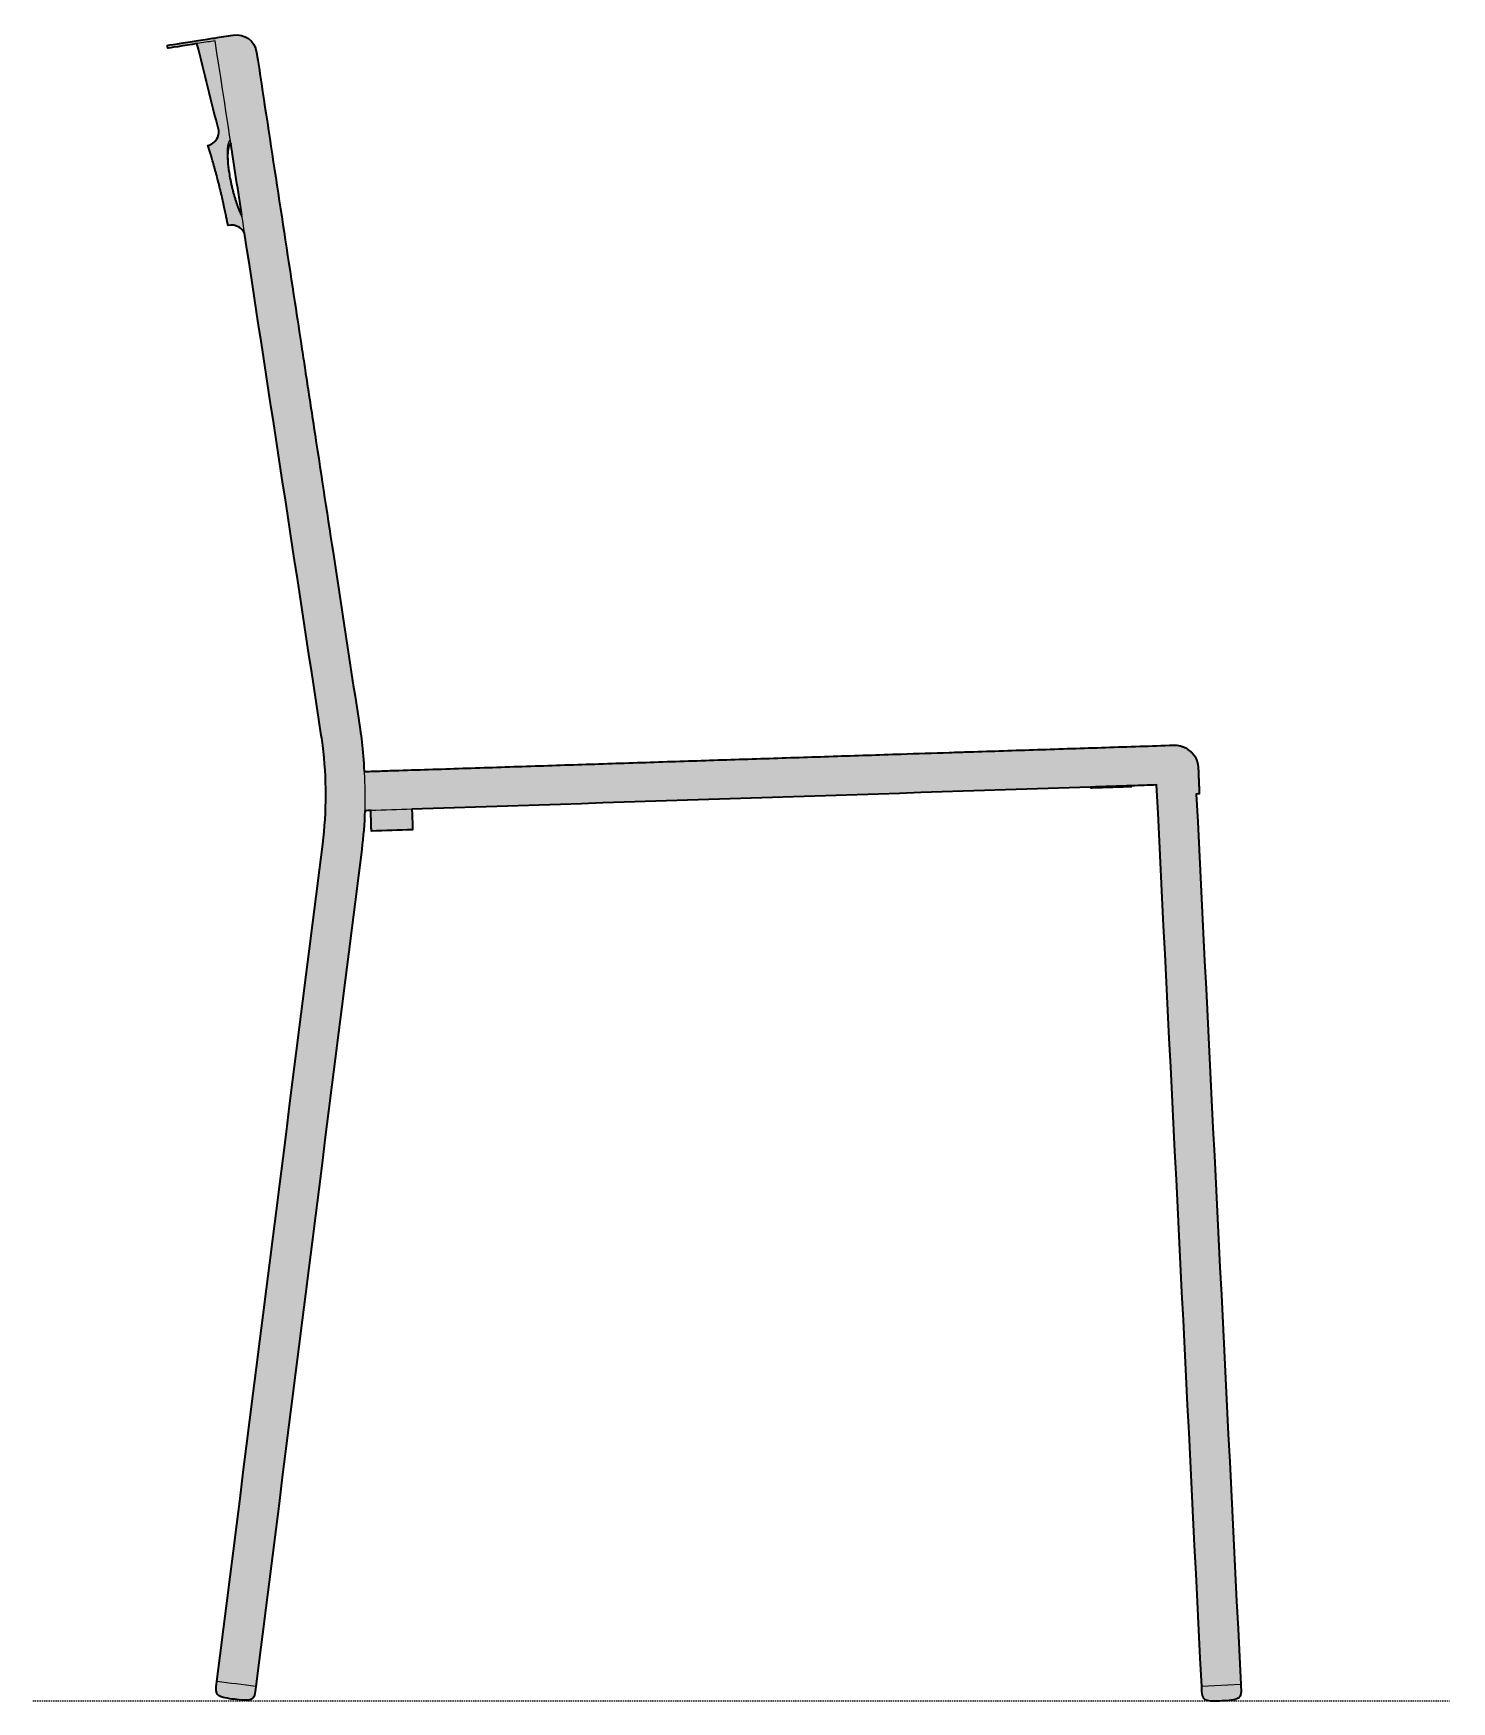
# Model space of a CAD drawing. Header units: millimetres. Extents: x 0 to 1796, y -897 to 808.
# Drawn here: x 1108 to 1796, y 0 to 808 of the extents above; entities that cross this region are included whole.
import ezdxf

# ---------------------------------------------------------------- set-up
doc = ezdxf.new("R2010")
doc.units = ezdxf.units.MM
doc.linetypes.add('Dots', pattern=[1, 0, -1])
doc.layers.add('Blocks', color=7, linetype='Continuous')
doc.layers.add('Blocks$Fill', color=7, linetype='Continuous', true_color=0xffffff)
for name, color, linetype, lineweight, true_color in [('Blocks$Inner', 7, 'Continuous', 25, 0x007f00), ('Blocks$Outline', 7, 'Continuous', 35, 0xff3f3f), ('Groud', 7, 'Dots', 25, 0x243775)]:
    doc.layers.add(name, color=color, linetype=linetype, lineweight=lineweight, true_color=true_color)

# ---------------------------------------------------------------- blocks, each defined once
blk = doc.blocks.new('Balcony Dining Chair Side')
at = {"layer": 'Blocks$Fill'}
h = blk.add_hatch(color=256, dxfattribs=at)
h.paths.add_polyline_path([(160.65, 431.32), (160.42, 426.62), (160.1, 421.92), (159.66, 417.23), (159.12, 412.55), (107.84, 7.06), (107.84, 7.05), (107.51, 4.6), (107.42, 4.09), (107.32, 3.62), (107.27, 3.39), (107.22, 3.18), (107.16, 2.97), (107.1, 2.78), (107.04, 2.59), (107.01, 2.5), (106.97, 2.41), (106.94, 2.33), (106.9, 2.24), (106.86, 2.16), (106.82, 2.08), (106.78, 2), (106.74, 1.93), (106.7, 1.85), (106.66, 1.78), (106.61, 1.71), (106.57, 1.64), (106.52, 1.58), (106.47, 1.52), (106.42, 1.45), (106.37, 1.39), (106.31, 1.34), (106.26, 1.28), (106.2, 1.22), (106.14, 1.17), (106.08, 1.12), (106.02, 1.07), (105.95, 1.02), (105.89, 0.98), (105.82, 0.94), (105.75, 0.89), (105.68, 0.85), (105.6, 0.81), (105.53, 0.78), (105.45, 0.74), (105.39, 0.72), (105.34, 0.7), (105.28, 0.67), (105.22, 0.65), (105.09, 0.61), (104.97, 0.57), (104.84, 0.54), (104.7, 0.51), (104.56, 0.48), (104.42, 0.45), (104.28, 0.43), (104.13, 0.41), (103.98, 0.39), (103.82, 0.38), (103.5, 0.35), (103.17, 0.34), (102.69, 0.34), (102.32, 0.34), (101.95, 0.35), (101.42, 0.38), (100.88, 0.42), (99.75, 0.52), (97.42, 0.8), (95.09, 1.11), (93.97, 1.28), (93.43, 1.38), (92.91, 1.48), (92.42, 1.6), (91.94, 1.72), (91.71, 1.78), (91.48, 1.85), (91.27, 1.92), (91.06, 2), (90.86, 2.07), (90.66, 2.15), (90.48, 2.24), (90.39, 2.28), (90.3, 2.33), (90.21, 2.37), (90.13, 2.42), (90.05, 2.46), (89.97, 2.51), (89.89, 2.56), (89.82, 2.61), (89.75, 2.66), (89.68, 2.72), (89.61, 2.77), (89.55, 2.82), (89.49, 2.88), (89.43, 2.94), (89.37, 2.99), (89.31, 3.05), (89.26, 3.11), (89.21, 3.18), (89.16, 3.24), (89.12, 3.3), (89.07, 3.37), (89.03, 3.43), (88.99, 3.5), (88.95, 3.57), (88.92, 3.64), (88.88, 3.72), (88.85, 3.79), (88.82, 3.87), (88.79, 3.94), (88.77, 4.02), (88.74, 4.1), (88.72, 4.18), (88.7, 4.27), (88.68, 4.35), (88.66, 4.44), (88.64, 4.53), (88.63, 4.62), (88.62, 4.71), (88.61, 4.8), (88.6, 4.9), (88.58, 5.1), (88.57, 5.3), (88.57, 5.51), (88.57, 5.74), (88.58, 5.96), (88.6, 6.45), (88.64, 6.96), (88.93, 9.42), (140.25, 415.17), (140.91, 421.13), (141.38, 427.11), (141.66, 433.09), (141.75, 439.07), (141.66, 445.05), (141.38, 451.03), (140.91, 457.01), (140.25, 462.97), (139.56, 467.85), (102.36, 711.13), (102.31, 711.24), (102.25, 711.36), (102.19, 711.46), (102.12, 711.57), (102.06, 711.68), (101.99, 711.79), (101.93, 711.89), (101.86, 712), (101.78, 712.1), (101.71, 712.2), (101.63, 712.3), (101.56, 712.4), (101.48, 712.49), (101.4, 712.59), (101.32, 712.68), (101.23, 712.78), (101.15, 712.87), (101.06, 712.96), (100.97, 713.04), (100.88, 713.13), (100.79, 713.22), (100.7, 713.3), (100.6, 713.38), (100.5, 713.46), (100.41, 713.54), (100.31, 713.61), (100.2, 713.69), (100.1, 713.76), (100, 713.83), (99.89, 713.9), (99.79, 713.97), (99.68, 714.04), (99.53, 714.12), (99.37, 714.21), (99.22, 714.29), (99.06, 714.36), (98.91, 714.43), (98.75, 714.5), (98.59, 714.56), (98.43, 714.62), (98.27, 714.68), (98.1, 714.73), (97.94, 714.78), (97.77, 714.82), (97.61, 714.86), (97.44, 714.89), (97.27, 714.92), (97.1, 714.95), (96.93, 714.97), (96.76, 714.99), (96.59, 715.01), (96.42, 715.02), (96.25, 715.02), (96.08, 715.02), (95.91, 715.02), (95.74, 715.02), (95.57, 715), (95.4, 714.99), (95.22, 714.97), (95.05, 714.95), (94.88, 714.92), (94.71, 714.89), (94.54, 714.85), (94.38, 714.81), (94.38, 714.81), (94.38, 714.81), (92.03, 726.02), (89.54, 736.42), (86.88, 746.12), (84.57, 753.59), (84.57, 753.59), (84.74, 753.63), (84.9, 753.68), (85.07, 753.74), (85.23, 753.79), (85.39, 753.85), (85.55, 753.92), (85.71, 753.99), (85.86, 754.06), (86.02, 754.13), (86.17, 754.21), (86.32, 754.29), (86.47, 754.38), (86.61, 754.47), (86.75, 754.56), (86.89, 754.66), (87.03, 754.76), (87.17, 754.87), (87.3, 754.97), (87.43, 755.08), (87.56, 755.2), (87.69, 755.31), (87.81, 755.43), (87.93, 755.56), (88.04, 755.68), (88.16, 755.81), (88.27, 755.94), (88.38, 756.08), (88.48, 756.21), (88.58, 756.35), (88.68, 756.5), (88.77, 756.64), (88.86, 756.79), (88.93, 756.91), (89, 757.02), (89.06, 757.14), (89.12, 757.26), (89.17, 757.37), (89.23, 757.49), (89.28, 757.62), (89.33, 757.74), (89.38, 757.86), (89.43, 757.98), (89.47, 758.11), (89.51, 758.23), (89.55, 758.36), (89.59, 758.48), (89.62, 758.61), (89.65, 758.74), (89.68, 758.87), (89.71, 758.99), (89.73, 759.12), (89.76, 759.25), (89.78, 759.38), (89.79, 759.51), (89.81, 759.64), (89.82, 759.77), (89.83, 759.9), (89.84, 760.03), (89.85, 760.17), (89.85, 760.3), (89.85, 760.43), (89.85, 760.56), (89.84, 760.69), (89.84, 760.82), (79.3, 802.97), (65.16, 800.73), (64.94, 802.22), (84.45, 805.19), (87.04, 805.58), (87.9, 805.71), (87.9, 805.71), (96.79, 807.07), (97.06, 807.11), (97.33, 807.14), (97.6, 807.17), (97.86, 807.19), (98.13, 807.2), (98.39, 807.21), (98.65, 807.21), (98.91, 807.2), (99.16, 807.19), (99.42, 807.18), (99.67, 807.15), (99.92, 807.13), (100.16, 807.09), (100.41, 807.05), (100.65, 807), (100.89, 806.95), (101.13, 806.89), (101.36, 806.83), (101.59, 806.76), (101.82, 806.69), (102.05, 806.61), (102.27, 806.53), (102.49, 806.43), (102.71, 806.34), (102.92, 806.24), (103.13, 806.13), (103.34, 806.02), (103.54, 805.9), (103.75, 805.78), (103.94, 805.66), (104.14, 805.53), (104.33, 805.39), (104.52, 805.25), (104.7, 805.1), (104.88, 804.95), (105.06, 804.8), (105.23, 804.64), (105.4, 804.47), (105.56, 804.3), (105.72, 804.13), (105.88, 803.95), (106.03, 803.76), (106.18, 803.58), (106.32, 803.39), (106.46, 803.19), (106.59, 802.99), (106.72, 802.78), (106.85, 802.57), (106.97, 802.36), (107.09, 802.14), (107.2, 801.92), (107.31, 801.7), (107.41, 801.47), (107.51, 801.23), (107.6, 801), (107.69, 800.76), (107.77, 800.51), (107.85, 800.26), (107.92, 800.01), (107.98, 799.76), (108.04, 799.5), (108.1, 799.23), (108.15, 798.97), (108.2, 798.7), (145.22, 556.54), (158.35, 470.73), (159.19, 464.6), (159.56, 461.31), (159.87, 457.84), (160.34, 450.32), (552.68, 463.08), (553.05, 463.09), (553.43, 463.08), (553.82, 463.06), (554.01, 463.05), (554.2, 463.03), (554.57, 462.99), (554.94, 462.94), (555.31, 462.87), (555.67, 462.79), (556.04, 462.7), (556.4, 462.6), (556.75, 462.48), (557.11, 462.36), (557.45, 462.22), (557.8, 462.07), (558.14, 461.91), (558.47, 461.74), (558.8, 461.56), (559.12, 461.37), (559.43, 461.17), (559.74, 460.96), (560.04, 460.74), (560.34, 460.51), (560.62, 460.27), (560.9, 460.01), (561.17, 459.76), (561.43, 459.49), (561.69, 459.21), (561.93, 458.93), (562.16, 458.63), (562.39, 458.34), (562.6, 458.03), (562.81, 457.72), (563, 457.4), (563.18, 457.07), (563.36, 456.74), (563.52, 456.4), (563.67, 456.06), (563.81, 455.71), (563.94, 455.36), (564.06, 455), (564.16, 454.64), (564.25, 454.28), (564.34, 453.92), (564.41, 453.55), (564.46, 453.18), (564.51, 452.81), (564.54, 452.44), (564.57, 452.06), (564.6, 451.31), (565.08, 439.49), (563.62, 439.42), (585.2, 7.96), (585.3, 5.49), (585.3, 4.97), (585.29, 4.49), (585.28, 4.26), (585.27, 4.04), (585.25, 3.83), (585.22, 3.62), (585.19, 3.43), (585.18, 3.33), (585.16, 3.24), (585.14, 3.15), (585.12, 3.06), (585.09, 2.97), (585.07, 2.89), (585.04, 2.81), (585.02, 2.72), (584.99, 2.64), (584.96, 2.57), (584.93, 2.49), (584.89, 2.41), (584.86, 2.34), (584.82, 2.27), (584.78, 2.2), (584.74, 2.13), (584.7, 2.06), (584.65, 2), (584.6, 1.94), (584.56, 1.87), (584.5, 1.81), (584.45, 1.75), (584.4, 1.7), (584.34, 1.64), (584.28, 1.59), (584.22, 1.53), (584.15, 1.48), (584.09, 1.43), (584.02, 1.38), (583.95, 1.33), (583.88, 1.28), (583.8, 1.24), (583.72, 1.19), (583.64, 1.15), (583.56, 1.11), (583.48, 1.07), (583.39, 1.03), (583.3, 0.99), (583.21, 0.95), (583.12, 0.91), (582.92, 0.84), (582.73, 0.78), (582.52, 0.72), (582.3, 0.66), (582.08, 0.6), (581.86, 0.55), (581.62, 0.51), (581.14, 0.42), (580.63, 0.34), (580.1, 0.28), (579.56, 0.22), (578.44, 0.13), (576.09, 0), (573.74, -0.1), (572.61, -0.12), (572.07, -0.12), (571.54, -0.11), (571.03, -0.09), (570.53, -0.05), (570.3, -0.02), (570.07, 0), (569.84, 0.04), (569.62, 0.07), (569.41, 0.11), (569.2, 0.16), (569.01, 0.21), (568.91, 0.24), (568.82, 0.27), (568.72, 0.3), (568.63, 0.33), (568.55, 0.36), (568.46, 0.39), (568.38, 0.43), (568.29, 0.46), (568.21, 0.5), (568.14, 0.54), (568.06, 0.58), (567.99, 0.62), (567.92, 0.67), (567.85, 0.71), (567.78, 0.76), (567.72, 0.81), (567.66, 0.86), (567.59, 0.91), (567.54, 0.97), (567.48, 1.02), (567.42, 1.08), (567.37, 1.14), (567.32, 1.2), (567.27, 1.26), (567.22, 1.32), (567.18, 1.39), (567.13, 1.46), (567.09, 1.52), (567.05, 1.6), (567.01, 1.67), (566.97, 1.74), (566.94, 1.82), (566.9, 1.9), (566.87, 1.98), (566.83, 2.06), (566.8, 2.15), (566.77, 2.23), (566.74, 2.32), (566.72, 2.41), (566.69, 2.5), (566.64, 2.7), (566.6, 2.9), (566.56, 3.1), (566.52, 3.32), (566.48, 3.55), (566.43, 4.03), (566.38, 4.55), (566.23, 7.02), (544.39, 443.8), (532.31, 443.41), (183.5, 432.07), (183.82, 422.12), (163.83, 421.47), (163.8, 422.33), (163.5, 431.42)], flags=0)
h.paths.add_polyline_path([(95.69, 754.72), (95.66, 754.69), (95.63, 754.67), (95.6, 754.64), (95.58, 754.62), (95.53, 754.58), (95.48, 754.53), (95.43, 754.47), (95.39, 754.42), (95.34, 754.36), (95.3, 754.3), (95.25, 754.24), (95.19, 754.15), (95.14, 754.06), (95.08, 753.96), (95.04, 753.89), (95, 753.81), (94.96, 753.73), (94.92, 753.65), (94.89, 753.56), (94.85, 753.47), (94.78, 753.29), (94.72, 753.1), (94.65, 752.9), (94.59, 752.69), (94.54, 752.48), (94.49, 752.25), (94.44, 752.01), (94.39, 751.76), (94.35, 751.51), (94.32, 751.24), (94.28, 750.97), (94.23, 750.39), (94.19, 749.79), (94.16, 749.16), (94.15, 748.49), (94.16, 747.8), (94.18, 747.08), (94.21, 746.33), (94.26, 745.55), (94.4, 743.95), (94.59, 742.28), (94.84, 740.54), (95.13, 738.77), (95.65, 736.08), (95.71, 735.78), (95.71, 735.78), (95.84, 735.17), (96.6, 731.92), (97.37, 729.09), (98.09, 726.73), (98.58, 725.27), (99.08, 723.92), (99.33, 723.29), (99.57, 722.7), (99.82, 722.14), (100.06, 721.62), (100.3, 721.13), (100.54, 720.68), (100.66, 720.47), (100.78, 720.27), (100.89, 720.08), (101.03, 719.88)], flags=0)
at = {"layer": 'Blocks$Inner'}
blk.add_line((585.2, 7.96), (566.23, 7.02), dxfattribs=at)
for points, degree in [([(64.94, 802.22), (64.94, 802.22), (71.57, 803.22), (84.45, 805.19)], 3), ([(65.16, 800.73), (65.09, 801.23), (65.01, 801.72), (64.94, 802.22)], 3), ([(79.3, 802.97), (89.84, 760.82)], 1), ([(84.45, 805.19), (86.75, 805.54), (87.9, 805.71), (87.9, 805.71)], 3), ([(87.9, 805.71), (90.86, 806.17), (93.83, 806.62), (96.79, 807.07)], 3), ([(102.36, 711.15), (97.54, 742.67), (92.91, 772.82), (88.09, 804.35)], 3), ([(96.79, 807.07), (102.58, 807.96), (107.3, 804.49), (108.2, 798.7)], 3), ([(89.84, 760.82), (89.92, 759.42), (89.59, 758.01), (88.86, 756.79)], 3), ([(88.86, 756.79), (87.91, 755.19), (86.37, 754.04), (84.57, 753.59)], 3), ([(84.67, 753.27), (84.74, 753.06), (84.85, 752.74), (84.98, 752.33)], 3), ([(94.44, 752.01), (94.56, 752.66), (94.72, 753.2), (94.92, 753.65)], 3), ([(94.92, 753.65), (94.97, 753.76), (95.03, 753.86), (95.08, 753.96)], 3), ([(95.08, 753.96), (95.1, 754), (95.12, 754.03), (95.14, 754.06)], 3), ([(95.14, 754.06), (95.18, 754.12), (95.21, 754.18), (95.25, 754.24)], 3), ([(95.25, 754.24), (95.37, 754.41), (95.49, 754.55), (95.63, 754.67)], 3), ([(95.63, 754.67), (95.65, 754.69), (95.67, 754.71), (95.7, 754.72)], 3), ([(85.47, 750.78), (85.66, 750.17), (85.88, 749.48), (86.11, 748.7)], 3), ([(86.88, 746.12), (87.15, 745.19), (87.44, 744.21), (87.73, 743.16)], 3), ([(94.18, 747.08), (94.14, 748.06), (94.14, 748.96), (94.19, 749.79)], 3), ([(94.19, 749.79), (94.21, 750.2), (94.24, 750.59), (94.28, 750.97)], 3), ([(88.63, 739.88), (88.93, 738.76), (89.24, 737.6), (89.54, 736.42)], 3), ([(89.54, 736.42), (89.59, 736.2), (89.65, 735.99), (89.7, 735.78)], 3), ([(89.7, 735.78), (89.8, 735.4), (89.9, 735.02), (89.99, 734.64)], 3), ([(95.47, 736.98), (95.23, 738.18), (95.02, 739.36), (94.84, 740.54)], 3), ([(95.71, 735.78), (95.63, 736.18), (95.55, 736.58), (95.47, 736.98)], 3), ([(95.84, 735.17), (95.8, 735.37), (95.75, 735.57), (95.71, 735.78)], 3), ([(89.99, 734.64), (90.04, 734.44), (90.09, 734.23), (90.14, 734.03)], 3), ([(90.14, 734.03), (90.24, 733.64), (90.33, 733.26), (90.43, 732.87)], 3), ([(91.27, 729.36), (91.54, 728.21), (91.79, 727.1), (92.03, 726.02)], 3), ([(96.25, 733.38), (96.11, 733.97), (95.97, 734.57), (95.84, 735.17)], 3), ([(96.6, 731.92), (96.48, 732.4), (96.36, 732.89), (96.25, 733.38)], 3), ([(97.13, 729.93), (96.95, 730.58), (96.77, 731.25), (96.6, 731.92)], 3), ([(96.68, 731.61), (96.78, 731.22), (96.88, 730.83), (96.98, 730.45)], 3), ([(92.71, 722.94), (92.92, 721.97), (93.1, 721.08), (93.28, 720.25)], 3), ([(97.89, 727.24), (98.19, 726.22), (98.5, 725.26), (98.82, 724.35)], 3), ([(100.06, 721.62), (99.74, 722.29), (99.41, 723.06), (99.08, 723.92)], 3), ([(99.76, 721.84), (100.06, 721.08), (100.37, 720.4), (100.67, 719.81)], 3), ([(100.54, 720.68), (100.38, 720.97), (100.22, 721.28), (100.06, 721.62)], 3), ([(100.67, 719.81), (100.81, 719.51), (100.96, 719.23), (101.11, 718.98)], 3), ([(101.03, 719.88), (101.02, 719.89), (101.01, 719.9), (101.01, 719.9)], 3), ([(93.74, 718.02), (93.87, 717.36), (93.98, 716.81), (94.07, 716.34)], 3), ([(94.38, 714.81), (96.17, 715.27), (98.08, 714.99), (99.68, 714.04)], 3), ([(99.68, 714.04), (100.84, 713.34), (101.77, 712.34), (102.36, 711.13)], 3), ([(101.11, 718.98), (101.13, 718.94), (101.16, 718.9), (101.18, 718.85)], 3), ([(139.56, 467.85), (127.16, 548.95), (114.76, 630.05), (102.36, 711.15)], 3), ([(126.71, 677.6), (127.87, 670.04), (129.02, 662.49), (130.18, 654.94)], 3), ([(130.18, 654.94), (131.09, 648.95), (131.7, 644.96)], 2), ([(131.7, 644.96), (133.12, 635.67), (134.55, 626.37), (135.97, 617.08)], 3), ([(135.97, 617.08), (139.05, 596.92), (142.13, 576.77), (145.22, 556.54)], 3), ([(145.22, 556.54), (149.6, 527.94), (153.97, 499.33), (158.35, 470.73)], 3), ([(158.35, 470.73), (158.66, 468.69), (158.94, 466.64), (159.19, 464.6)], 3), ([(140.25, 462.97), (140.04, 464.6), (139.81, 466.23), (139.56, 467.85)], 3), ([(140.25, 415.17), (142.26, 431.06), (142.26, 447.08), (140.25, 462.97)], 3), ([(159.19, 464.6), (160.28, 455.71), (160.77, 444.62), (160.65, 431.32)], 3), ([(552.68, 463.08), (552.68, 463.08), (552.69, 463.08), (552.7, 463.08)], 3), ([(453.65, 459.86), (449.71, 459.73), (443.8, 459.54)], 2), ([(512.33, 442.76), (402.71, 439.2), (293.1, 435.63), (183.49, 432.07)], 3), ([(532.31, 443.41), (525.65, 443.2), (518.99, 442.98), (512.33, 442.76)], 3), ([(544.39, 443.8), (540.36, 443.67), (536.34, 443.54), (532.31, 443.41)], 3), ([(566.23, 7.02), (558.95, 152.61), (551.67, 298.21), (544.39, 443.8)], 3), ([(565.08, 439.49), (564.59, 439.47), (564.11, 439.45), (563.62, 439.42)], 3), ([(563.62, 439.42), (570.81, 295.6), (578.01, 151.78), (585.2, 7.96)], 3), ([(160.65, 431.32), (160.42, 425.04), (159.91, 418.78), (159.12, 412.55)], 3), ([(163.51, 431.42), (162.55, 431.39), (161.58, 431.35), (160.61, 431.32)], 3), ([(163.5, 431.42), (163.63, 427.53), (163.68, 426.09), (163.72, 424.93)], 3), ([(183.49, 432.07), (176.83, 431.85), (170.17, 431.63), (163.51, 431.42)], 3), ([(183.79, 422.99), (183.77, 423.57), (183.74, 424.44), (183.5, 432.07)], 3), ([(163.72, 424.93), (163.75, 423.78), (163.78, 422.91), (163.8, 422.33)], 3), ([(163.8, 422.33), (163.82, 421.76), (163.83, 421.47), (163.83, 421.47)], 3), ([(163.83, 421.47), (170.49, 421.69), (177.16, 421.91), (183.82, 422.12)], 3), ([(183.82, 422.12), (183.82, 422.12), (183.81, 422.41), (183.79, 422.99)], 3), ([(88.93, 9.42), (106.03, 144.67), (123.14, 279.92), (140.25, 415.17)], 3), ([(159.12, 412.55), (142.03, 277.39), (124.93, 142.22), (107.84, 7.06)], 3), ([(107.78, 7.06), (101.5, 7.85), (95.21, 8.64), (88.93, 9.42)], 3), ([(102.69, 0.34), (102.45, 0.34), (102.2, 0.34), (101.95, 0.35)], 3), ([(103.17, 0.34), (102.98, 0.34), (102.82, 0.34), (102.69, 0.34)], 3)]:
    blk.add_open_spline(points, degree=degree, dxfattribs=at)
for points, knots in [([(88.09, 804.35), (86.69, 804.13), (85.53, 803.95), (84.6, 803.81), (84.6, 803.81), (65.16, 800.73), (65.16, 800.73)], [25, 25, 25, 25, 26, 26, 26, 27, 27, 27, 27]), ([(108.2, 798.7), (111.28, 778.5), (114.37, 758.31), (117.46, 738.13), (120.54, 717.95), (123.63, 697.77), (126.71, 677.6)], [2, 2, 2, 2, 3, 3, 3, 4, 4, 4, 4]), ([(84.57, 753.59), (84.57, 753.59), (84.58, 753.56), (84.59, 753.51), (84.61, 753.46), (84.64, 753.37), (84.67, 753.27)], [2, 2, 2, 2, 2.99638, 2.99638, 2.99638, 3.996682, 3.996682, 3.996682, 3.996682]), ([(84.98, 752.33), (85.05, 752.12), (85.12, 751.88), (85.2, 751.62), (85.29, 751.36), (85.37, 751.08), (85.47, 750.78)], [4.996983, 4.996983, 4.996983, 4.996983, 5.997285, 5.997285, 5.997285, 6.997587, 6.997587, 6.997587, 6.997587]), ([(94.02, 752.52), (94.01, 752.43), (94, 752.35), (93.99, 752.26), (93.92, 751.55), (93.89, 750.77), (93.89, 749.92), (93.9, 749.49), (93.9, 749.05), (93.92, 748.59), (93.94, 748.13), (93.97, 747.66), (94, 747.16), (94.07, 746.18), (94.17, 745.16), (94.3, 744.09), (94.36, 743.56), (94.43, 743.01), (94.51, 742.46), (94.59, 741.9), (94.68, 741.33), (94.77, 740.77), (94.96, 739.63), (95.16, 738.48), (95.39, 737.32), (95.49, 736.81), (95.6, 736.29), (95.71, 735.78)], [4, 4, 4, 4, 5, 5, 5, 6, 6, 6, 7, 7, 7, 8, 8, 8, 9, 9, 9, 10, 10, 10, 11, 11, 11, 12, 12, 12, 13, 13, 13, 13]), ([(94.78, 755.47), (94.59, 755.11), (94.42, 754.66), (94.29, 754.12), (94.18, 753.66), (94.08, 753.12), (94.02, 752.52)], [2, 2, 2, 2, 3, 3, 3, 4, 4, 4, 4]), ([(94.28, 750.97), (94.3, 751.15), (94.33, 751.33), (94.35, 751.51), (94.38, 751.68), (94.41, 751.85), (94.44, 752.01)], [24, 24, 24, 24, 25, 25, 25, 26, 26, 26, 26]), ([(95.46, 756.26), (95.44, 756.25), (95.42, 756.24), (95.4, 756.22), (95.17, 756.05), (94.97, 755.8), (94.78, 755.47)], [0, 0, 0, 0, 1, 1, 1, 2, 2, 2, 2]), ([(86.11, 748.7), (86.23, 748.3), (86.36, 747.89), (86.49, 747.46), (86.61, 747.03), (86.75, 746.58), (86.88, 746.12)], [7.997888, 7.997888, 7.997888, 7.997888, 8.99819, 8.99819, 8.99819, 9.998492, 9.998492, 9.998492, 9.998492]), ([(94.26, 745.55), (94.24, 745.81), (94.22, 746.07), (94.21, 746.33), (94.2, 746.58), (94.18, 746.83), (94.18, 747.08)], [20, 20, 20, 20, 21, 21, 21, 22, 22, 22, 22]), ([(94.84, 740.54), (94.75, 741.13), (94.67, 741.71), (94.59, 742.28), (94.52, 742.85), (94.46, 743.41), (94.4, 743.95), (94.34, 744.5), (94.3, 745.03), (94.26, 745.55)], [17, 17, 17, 17, 18, 18, 18, 19, 19, 19, 20, 20, 20, 20]), ([(87.73, 743.16), (87.88, 742.63), (88.03, 742.09), (88.18, 741.54), (88.33, 741), (88.48, 740.44), (88.63, 739.88)], [10.998793, 10.998793, 10.998793, 10.998793, 11.999095, 11.999095, 11.999095, 12.999397, 12.999397, 12.999397, 12.999397]), ([(90.43, 732.87), (90.57, 732.28), (90.71, 731.7), (90.85, 731.11), (90.99, 730.53), (91.13, 729.94), (91.27, 729.36)], [18, 18, 18, 18, 19, 19, 19, 20, 20, 20, 20]), ([(96.98, 730.45), (97.13, 729.9), (97.28, 729.35), (97.43, 728.82), (97.58, 728.28), (97.73, 727.75), (97.89, 727.24)], [1, 1, 1, 1, 2, 2, 2, 3, 3, 3, 3]), ([(97.61, 728.28), (97.53, 728.54), (97.45, 728.82), (97.37, 729.09), (97.29, 729.37), (97.21, 729.65), (97.13, 729.93)], [9, 9, 9, 9, 10, 10, 10, 11, 11, 11, 11]), ([(98.58, 725.27), (98.41, 725.74), (98.25, 726.22), (98.09, 726.73), (97.93, 727.23), (97.77, 727.74), (97.61, 728.28)], [7, 7, 7, 7, 8, 8, 8, 9, 9, 9, 9]), ([(92.03, 726.02), (92.15, 725.49), (92.27, 724.96), (92.38, 724.45), (92.49, 723.93), (92.6, 723.43), (92.71, 722.94)], [21, 21, 21, 21, 22, 22, 22, 23, 23, 23, 23]), ([(93.28, 720.25), (93.36, 719.84), (93.44, 719.45), (93.52, 719.07), (93.6, 718.7), (93.67, 718.35), (93.74, 718.02)], [24, 24, 24, 24, 25, 25, 25, 26, 26, 26, 26]), ([(99.08, 723.92), (98.99, 724.13), (98.91, 724.35), (98.83, 724.58), (98.74, 724.81), (98.66, 725.04), (98.58, 725.27)], [5, 5, 5, 5, 6, 6, 6, 7, 7, 7, 7]), ([(98.82, 724.35), (98.97, 723.9), (99.13, 723.46), (99.29, 723.04), (99.45, 722.62), (99.6, 722.22), (99.76, 721.84)], [4, 4, 4, 4, 5, 5, 5, 6, 6, 6, 6]), ([(101.01, 719.9), (100.93, 720.02), (100.85, 720.14), (100.78, 720.27), (100.7, 720.4), (100.62, 720.54), (100.54, 720.68)], [1, 1, 1, 1, 2, 2, 2, 3, 3, 3, 3]), ([(94.07, 716.34), (94.12, 716.11), (94.16, 715.9), (94.2, 715.72), (94.23, 715.54), (94.26, 715.38), (94.29, 715.26)], [27, 27, 27, 27, 28, 28, 28, 29, 29, 29, 29]), ([(94.29, 715.26), (94.32, 715.11), (94.34, 715), (94.35, 714.92), (94.37, 714.85), (94.38, 714.81), (94.38, 714.81)], [29, 29, 29, 29, 30.001941, 30.001941, 30.001941, 31, 31, 31, 31]), ([(552.69, 463.08), (541.69, 462.72), (530.69, 462.37), (519.68, 462.01), (508.68, 461.65), (497.67, 461.29), (486.67, 460.94), (475.66, 460.58), (464.65, 460.22), (453.65, 459.86)], [-4, -4, -4, -4, -2.666667, -2.666667, -2.666667, -1.333333, -1.333333, -1.333333, 0, 0, 0, 0]), ([(552.7, 463.08), (553.14, 463.1), (553.7, 463.08), (554.2, 463.03), (554.69, 462.98), (555.19, 462.9), (555.67, 462.79), (556.16, 462.68), (556.64, 462.53), (557.11, 462.36), (557.57, 462.18), (558.03, 461.98), (558.47, 461.74), (558.91, 461.51), (559.33, 461.25), (559.74, 460.96), (560.15, 460.67), (560.54, 460.35), (560.9, 460.01), (561.27, 459.67), (561.61, 459.31), (561.93, 458.93), (562.25, 458.54), (562.54, 458.14), (562.81, 457.72), (563.07, 457.29), (563.31, 456.85), (563.52, 456.4), (563.73, 455.95), (563.91, 455.48), (564.06, 455), (564.2, 454.53), (564.32, 454.04), (564.41, 453.55), (564.49, 453.06), (564.55, 452.56), (564.57, 452.06), (564.58, 451.77), (564.59, 451.56), (564.6, 451.31), (564.61, 451.05), (564.62, 450.8), (564.63, 450.55), (564.64, 450.3), (564.65, 450.04), (564.66, 449.79), (564.67, 449.54), (564.68, 449.29), (564.69, 449.04), (564.7, 448.78), (564.71, 448.53), (564.72, 448.28), (564.73, 448.03), (564.74, 447.77), (564.75, 447.52), (564.76, 447.27), (564.77, 447.02), (564.78, 446.77), (564.79, 446.51), (564.8, 446.26), (564.82, 446.01), (564.83, 445.76), (564.84, 445.5), (564.85, 445.25), (564.86, 445), (564.87, 444.75), (564.88, 444.5), (564.89, 444.24), (564.9, 443.99), (564.91, 443.74), (564.92, 443.49), (564.93, 443.23), (564.94, 442.98), (564.95, 442.84), (564.95, 442.7), (564.96, 442.57), (564.96, 442.43), (564.97, 442.29), (564.97, 442.15), (564.98, 442.01), (564.99, 441.87), (564.99, 441.73), (565, 441.59), (565, 441.46), (565.01, 441.32), (565.01, 441.18), (565.02, 441.04), (565.03, 440.9), (565.03, 440.76), (565.04, 440.62), (565.04, 440.48), (565.05, 440.35), (565.05, 440.21), (565.06, 440.07), (565.07, 439.93), (565.07, 439.79), (565.08, 439.65), (565.08, 439.6), (565.08, 439.54), (565.08, 439.49)], [1, 1, 1, 1, 2, 2, 2, 3, 3, 3, 4, 4, 4, 5, 5, 5, 6, 6, 6, 7, 7, 7, 8, 8, 8, 9, 9, 9, 10, 10, 10, 11, 11, 11, 12, 12, 12, 13, 13, 13, 14, 14, 14, 15, 15, 15, 16, 16, 16, 17, 17, 17, 18, 18, 18, 19, 19, 19, 20, 20, 20, 21, 21, 21, 22, 22, 22, 23, 23, 23, 24, 24, 24, 25, 25, 25, 26, 26, 26, 27, 27, 27, 28, 28, 28, 29, 29, 29, 30, 30, 30, 31, 31, 31, 32, 32, 32, 33, 33, 33, 34, 34, 34, 34]), ([(443.8, 459.54), (436.08, 459.29), (428.35, 459.04), (420.63, 458.79), (409.63, 458.43), (398.62, 458.07), (387.61, 457.71), (376.61, 457.36), (365.6, 457), (354.6, 456.64), (343.59, 456.28), (332.58, 455.93), (321.58, 455.57), (310.57, 455.21), (299.57, 454.85), (288.56, 454.49), (277.56, 454.14), (266.55, 453.78), (255.54, 453.42), (244.54, 453.06), (233.53, 452.7), (222.53, 452.35), (211.52, 451.99), (200.51, 451.63), (189.51, 451.27), (184.01, 451.09), (178.5, 450.92), (173, 450.74), (170.25, 450.65), (167.5, 450.56), (164.75, 450.47), (163.37, 450.42), (161.99, 450.38), (160.62, 450.33), (160.5, 450.33), (160.39, 450.33), (160.28, 450.32)], [1, 1, 1, 1, 2, 2, 2, 3, 3, 3, 4, 4, 4, 5, 5, 5, 6, 6, 6, 7, 7, 7, 8, 8, 8, 9, 9, 9, 10, 10, 10, 11, 11, 11, 12, 12, 12, 13, 13, 13, 13]), ([(512.33, 442.72), (512.33, 442.71), (512.33, 442.69), (512.33, 442.67), (512.33, 442.55), (512.33, 442.46), (512.34, 442.4), (512.34, 442.33), (512.34, 442.3), (512.34, 442.3)], [-3, -3, -3, -3, -2, -2, -2, -1, -1, -1, 0, 0, 0, 0]), ([(512.34, 442.3), (512.9, 442.31), (513.45, 442.33), (514.01, 442.35), (514.56, 442.37), (515.12, 442.39), (515.67, 442.4), (516.23, 442.42), (516.78, 442.44), (517.34, 442.46), (517.89, 442.48), (518.45, 442.49), (519, 442.51), (519.56, 442.53), (520.11, 442.55), (520.67, 442.57), (521.22, 442.58), (521.78, 442.6), (522.33, 442.62), (522.89, 442.64), (523.44, 442.66), (524, 442.68), (524.56, 442.69), (525.11, 442.71), (525.67, 442.73), (526.22, 442.75), (526.78, 442.77), (527.33, 442.78), (527.89, 442.8), (528.44, 442.82), (529, 442.84), (529.55, 442.86), (530.11, 442.87), (530.66, 442.89), (531.22, 442.91), (531.77, 442.93), (532.33, 442.95)], [0, 0, 0, 0, 1, 1, 1, 2, 2, 2, 3, 3, 3, 4, 4, 4, 5, 5, 5, 6, 6, 6, 7, 7, 7, 8, 8, 8, 9, 9, 9, 10, 10, 10, 11, 11, 11, 12, 12, 12, 12]), ([(532.33, 442.95), (532.33, 442.95), (532.33, 442.99), (532.32, 443.05), (532.32, 443.11), (532.32, 443.2), (532.32, 443.32), (532.32, 443.34), (532.31, 443.36), (532.31, 443.38)], [12, 12, 12, 12, 13, 13, 13, 14, 14, 14, 15, 15, 15, 15]), ([(101.95, 0.35), (100.56, 0.41), (98.99, 0.6), (97.42, 0.8), (94.27, 1.2), (91.13, 1.59), (89.68, 2.72), (88.22, 3.84), (88.46, 5.7), (88.93, 9.42)], [17, 17, 17, 17, 18, 18, 18, 19, 19, 19, 20, 20, 20, 20]), ([(107.84, 7.06), (107.37, 3.34), (107.14, 1.48), (105.45, 0.74), (104.85, 0.48), (104.07, 0.36), (103.17, 0.34)], [13, 13, 13, 13, 14, 14, 14, 15, 15, 15, 15]), ([(585.2, 7.96), (585.39, 4.22), (585.48, 2.35), (583.95, 1.33), (582.41, 0.32), (579.25, 0.16), (576.09, 0), (572.93, -0.16), (569.76, -0.32), (568.14, 0.54), (566.51, 1.4), (566.42, 3.27), (566.23, 7.02)], [36, 36, 36, 36, 37, 37, 37, 38, 38, 38, 39, 39, 39, 40, 40, 40, 40])]:
    blk.add_open_spline(points, degree=3, knots=knots, dxfattribs=at)
at = {"layer": 'Blocks$Outline'}
for points, knots in [([(64.94, 802.22), (64.94, 802.22), (71.57, 803.22), (84.45, 805.19), (86.75, 805.54), (87.9, 805.71), (87.9, 805.71)], [0.000004, 0.000004, 0.000004, 0.000004, 1, 1, 1, 2, 2, 2, 2]), ([(79.3, 802.97), (73.54, 802.06), (65.16, 800.73), (65.16, 800.73), (65.09, 801.23), (65.01, 801.72), (64.94, 802.22)], [17.343585, 17.343585, 17.343585, 17.343585, 18, 18, 18, 19, 19, 19, 19]), ([(102.36, 711.13), (101.77, 712.34), (100.84, 713.34), (99.68, 714.04), (98.08, 714.99), (96.17, 715.27), (94.38, 714.81), (94.38, 714.81), (94.37, 714.85), (94.35, 714.92), (94.34, 715), (94.32, 715.11), (94.29, 715.26), (94.26, 715.38), (94.23, 715.54), (94.2, 715.72), (94.16, 715.9), (94.12, 716.11), (94.07, 716.34), (93.98, 716.81), (93.87, 717.36), (93.74, 718.02), (93.67, 718.35), (93.6, 718.7), (93.52, 719.07), (93.44, 719.45), (93.36, 719.84), (93.28, 720.25), (93.1, 721.08), (92.92, 721.97), (92.71, 722.94), (92.6, 723.43), (92.49, 723.93), (92.38, 724.45), (92.27, 724.96), (92.15, 725.49), (92.03, 726.02), (91.79, 727.1), (91.54, 728.21), (91.27, 729.36), (91.13, 729.94), (90.99, 730.53), (90.85, 731.11), (90.71, 731.7), (90.57, 732.28), (90.43, 732.87), (90.33, 733.26), (90.24, 733.64), (90.14, 734.03), (90.09, 734.23), (90.04, 734.44), (89.99, 734.64), (89.9, 735.02), (89.8, 735.4), (89.7, 735.78), (89.65, 735.99), (89.59, 736.2), (89.54, 736.42), (89.24, 737.6), (88.93, 738.76), (88.63, 739.88), (88.48, 740.44), (88.33, 741), (88.18, 741.54), (88.03, 742.09), (87.88, 742.63), (87.73, 743.16), (87.44, 744.21), (87.15, 745.19), (86.88, 746.12), (86.75, 746.58), (86.61, 747.03), (86.49, 747.46), (86.36, 747.89), (86.23, 748.3), (86.11, 748.7), (85.88, 749.48), (85.66, 750.17), (85.47, 750.78), (85.37, 751.08), (85.29, 751.36), (85.2, 751.62), (85.12, 751.88), (85.05, 752.12), (84.98, 752.33), (84.85, 752.74), (84.74, 753.06), (84.67, 753.27), (84.64, 753.37), (84.61, 753.46), (84.59, 753.51), (84.58, 753.56), (84.57, 753.59), (84.57, 753.59), (86.37, 754.04), (87.91, 755.19), (88.86, 756.79), (89.59, 758.01), (89.92, 759.42), (89.84, 760.82), (86.32, 774.87), (82.81, 788.92), (79.3, 802.97)], [-33, -33, -33, -33, -32, -32, -32, -31, -31, -31, -30.001941, -30.001941, -30.001941, -29, -29, -29, -28, -28, -28, -27, -27, -27, -26, -26, -26, -25, -25, -25, -24, -24, -24, -23, -23, -23, -22, -22, -22, -21, -21, -21, -20, -20, -20, -19, -19, -19, -18, -18, -18, -17, -17, -17, -16, -16, -16, -15, -15, -15, -13.999698, -13.999698, -13.999698, -12.999397, -12.999397, -12.999397, -11.999095, -11.999095, -11.999095, -10.998793, -10.998793, -10.998793, -9.998492, -9.998492, -9.998492, -8.99819, -8.99819, -8.99819, -7.997888, -7.997888, -7.997888, -6.997587, -6.997587, -6.997587, -5.997285, -5.997285, -5.997285, -4.996983, -4.996983, -4.996983, -3.996682, -3.996682, -3.996682, -2.99638, -2.99638, -2.99638, -2, -2, -2, -1, -1, -1, 0, 0, 0, 43.447829, 43.447829, 43.447829, 43.447829]), ([(87.9, 805.71), (90.86, 806.17), (93.83, 806.62), (96.79, 807.07), (102.58, 807.96), (107.3, 804.49), (108.2, 798.7)], [0, 0, 0, 0, 1, 1, 1, 2, 2, 2, 2]), ([(108.2, 798.7), (111.28, 778.5), (114.37, 758.31), (117.46, 738.13), (120.54, 717.95), (123.63, 697.77), (126.71, 677.6), (127.87, 670.04), (129.02, 662.49), (130.18, 654.94), (130.79, 650.95), (131.3, 647.62), (131.7, 644.96), (133.12, 635.67), (134.55, 626.37), (135.97, 617.08), (139.05, 596.92), (142.13, 576.77), (145.22, 556.54)], [-4, -4, -4, -4, -3, -3, -3, -2, -2, -2, -1, -1, -1, 0, 0, 0, 1, 1, 1, 2, 2, 2, 2]), ([(95.69, 754.72), (95.67, 754.7), (95.65, 754.68), (95.63, 754.67), (95.49, 754.55), (95.37, 754.41), (95.25, 754.24), (95.21, 754.18), (95.18, 754.12), (95.14, 754.06), (95.12, 754.03), (95.1, 754), (95.08, 753.96), (95.03, 753.86), (94.97, 753.76), (94.92, 753.65), (94.72, 753.2), (94.56, 752.66), (94.44, 752.01), (94.41, 751.85), (94.38, 751.68), (94.35, 751.51), (94.33, 751.33), (94.3, 751.15), (94.28, 750.97), (94.24, 750.59), (94.21, 750.2), (94.19, 749.79), (94.14, 748.96), (94.14, 748.06), (94.18, 747.08), (94.18, 746.83), (94.2, 746.58), (94.21, 746.33), (94.22, 746.07), (94.24, 745.81), (94.26, 745.55), (94.3, 745.03), (94.34, 744.5), (94.4, 743.95), (94.46, 743.41), (94.52, 742.85), (94.59, 742.28), (94.67, 741.71), (94.75, 741.13), (94.84, 740.54), (95.02, 739.36), (95.23, 738.18), (95.47, 736.98), (95.53, 736.68), (95.59, 736.38), (95.65, 736.08)], [-31.875477, -31.875477, -31.875477, -31.875477, -31, -31, -31, -30, -30, -30, -29, -29, -29, -28, -28, -28, -27, -27, -27, -26, -26, -26, -25, -25, -25, -24, -24, -24, -23, -23, -23, -22, -22, -22, -21, -21, -21, -20, -20, -20, -19, -19, -19, -18, -18, -18, -17, -17, -17, -16, -16, -16, -15.250078, -15.250078, -15.250078, -15.250078]), ([(95.71, 735.78), (95.71, 735.78), (95.71, 735.78), (95.71, 735.78), (95.75, 735.57), (95.8, 735.37), (95.84, 735.17), (95.97, 734.57), (96.11, 733.97), (96.25, 733.38), (96.36, 732.89), (96.48, 732.4), (96.6, 731.92), (96.63, 731.82), (96.8, 731.14), (96.98, 730.48), (97.13, 729.93), (97.21, 729.65), (97.29, 729.37), (97.37, 729.09), (97.45, 728.82), (97.53, 728.54), (97.61, 728.28), (97.77, 727.74), (97.93, 727.23), (98.09, 726.73), (98.25, 726.22), (98.41, 725.74), (98.58, 725.27), (98.66, 725.04), (98.74, 724.81), (98.83, 724.58), (98.91, 724.35), (98.99, 724.13), (99.08, 723.92), (99.41, 723.06), (99.74, 722.29), (100.06, 721.62), (100.22, 721.28), (100.38, 720.97), (100.54, 720.68), (100.62, 720.54), (100.7, 720.4), (100.78, 720.27), (100.85, 720.14), (100.93, 720.02), (101.01, 719.9), (101.01, 719.9), (101.02, 719.89), (101.03, 719.88)], [-15.000107, -15.000107, -15.000107, -15.000107, -15, -15, -15, -14, -14, -14, -13, -13, -13, -12, -12, -12, -11.846094, -11, -11, -11, -10, -10, -10, -9, -9, -9, -8, -8, -8, -7, -7, -7, -6, -6, -6, -5, -5, -5, -4, -4, -4, -3, -3, -3, -2, -2, -2, -1, -1, -1, 0, 0, 0, 0]), ([(160.65, 431.32), (160.42, 425.04), (159.91, 418.78), (159.12, 412.55), (142.03, 277.39), (124.93, 142.22), (107.84, 7.06), (107.84, 7.06), (107.37, 3.34), (107.14, 1.48), (105.45, 0.74), (104.85, 0.48), (104.07, 0.36), (103.17, 0.34), (102.98, 0.34), (102.82, 0.34), (102.69, 0.34), (102.45, 0.34), (102.2, 0.34), (101.95, 0.35), (100.56, 0.41), (98.99, 0.6), (97.42, 0.8), (94.27, 1.2), (91.13, 1.59), (89.68, 2.72), (88.22, 3.84), (88.46, 5.7), (88.93, 9.42), (106.03, 144.67), (123.14, 279.92), (140.25, 415.17), (142.26, 431.06), (142.26, 447.08), (140.25, 462.97), (140.04, 464.6), (139.81, 466.23), (139.56, 467.85), (127.16, 548.95), (114.76, 630.04), (102.36, 711.13)], [2, 2, 2, 2, 3, 3, 3, 4, 4, 4, 4.000432, 5, 5, 5, 6, 6, 6, 7, 7, 7, 8, 8, 8, 9, 9, 9, 10, 10, 10, 11, 11, 11, 12, 12, 12, 13, 13, 13, 14, 14, 14, 14.999921, 14.999921, 14.999921, 14.999921]), ([(145.22, 556.54), (149.6, 527.94), (153.97, 499.33), (158.35, 470.73), (158.66, 468.69), (158.94, 466.64), (159.19, 464.6), (159.71, 460.34), (160.1, 455.59), (160.34, 450.32)], [-1, -1, -1, -1, 0, 0, 0, 1, 1, 1, 1.478597, 1.478597, 1.478597, 1.478597]), ([(160.34, 450.32), (160.43, 450.33), (160.52, 450.33), (160.62, 450.33), (161.99, 450.38), (163.37, 450.42), (164.75, 450.47), (167.5, 450.56), (170.25, 450.65), (173, 450.74), (178.5, 450.92), (184.01, 451.09), (189.51, 451.27), (200.51, 451.63), (211.52, 451.99), (222.53, 452.35), (233.53, 452.7), (244.54, 453.06), (255.54, 453.42), (266.55, 453.78), (277.56, 454.14), (288.56, 454.49), (299.57, 454.85), (310.57, 455.21), (321.58, 455.57), (332.58, 455.93), (343.59, 456.28), (354.6, 456.64), (365.6, 457), (376.61, 457.36), (387.61, 457.71), (398.62, 458.07), (409.63, 458.43), (420.63, 458.79), (428.35, 459.04), (436.08, 459.29), (443.8, 459.54), (447.74, 459.67), (451.02, 459.78), (453.65, 459.86), (464.65, 460.22), (475.66, 460.58), (486.67, 460.94), (497.67, 461.29), (508.68, 461.65), (519.68, 462.01), (530.68, 462.37), (541.68, 462.72), (552.68, 463.08)], [-12.810757, -12.810757, -12.810757, -12.810757, -12, -12, -12, -11, -11, -11, -10, -10, -10, -9, -9, -9, -8, -8, -8, -7, -7, -7, -6, -6, -6, -5, -5, -5, -4, -4, -4, -3, -3, -3, -2, -2, -2, -1, -1, -1, 0, 0, 0, 1.333333, 1.333333, 1.333333, 2.666667, 2.666667, 2.666667, 3.999498, 3.999498, 3.999498, 3.999498]), ([(552.68, 463.08), (552.68, 463.08), (552.69, 463.08), (552.7, 463.08), (552.7, 463.08), (553.14, 463.1), (553.7, 463.08), (554.2, 463.03), (554.69, 462.98), (555.19, 462.9), (555.67, 462.79), (556.16, 462.68), (556.64, 462.53), (557.11, 462.36), (557.57, 462.18), (558.03, 461.98), (558.47, 461.74), (558.91, 461.51), (559.33, 461.25), (559.74, 460.96), (560.15, 460.67), (560.54, 460.35), (560.9, 460.01), (561.27, 459.67), (561.61, 459.31), (561.93, 458.93), (562.25, 458.54), (562.54, 458.14), (562.81, 457.72), (563.07, 457.29), (563.31, 456.85), (563.52, 456.4), (563.73, 455.95), (563.91, 455.48), (564.06, 455), (564.2, 454.53), (564.32, 454.04), (564.41, 453.55), (564.49, 453.06), (564.55, 452.56), (564.57, 452.06), (564.58, 451.77), (564.59, 451.56), (564.6, 451.31), (564.61, 451.05), (564.62, 450.8), (564.63, 450.55), (564.64, 450.3), (564.65, 450.04), (564.66, 449.79), (564.67, 449.54), (564.68, 449.29), (564.69, 449.04), (564.7, 448.78), (564.71, 448.53), (564.72, 448.28), (564.73, 448.03), (564.74, 447.77), (564.75, 447.52), (564.76, 447.27), (564.77, 447.02), (564.78, 446.77), (564.79, 446.51), (564.8, 446.26), (564.82, 446.01), (564.83, 445.76), (564.84, 445.5), (564.85, 445.25), (564.86, 445), (564.87, 444.75), (564.88, 444.5), (564.89, 444.24), (564.9, 443.99), (564.91, 443.74), (564.92, 443.49), (564.93, 443.23), (564.94, 442.98), (564.95, 442.84), (564.95, 442.7), (564.96, 442.57), (564.96, 442.43), (564.97, 442.29), (564.97, 442.15), (564.98, 442.01), (564.99, 441.87), (564.99, 441.73), (565, 441.59), (565, 441.46), (565.01, 441.32), (565.01, 441.18), (565.02, 441.04), (565.03, 440.9), (565.03, 440.76), (565.04, 440.62), (565.04, 440.48), (565.05, 440.35), (565.05, 440.21), (565.06, 440.07), (565.07, 439.93), (565.07, 439.79), (565.08, 439.65), (565.08, 439.6), (565.08, 439.54), (565.08, 439.49), (564.59, 439.47), (564.11, 439.45), (563.62, 439.42), (570.81, 295.6), (578.01, 151.78), (585.2, 7.96), (585.39, 4.22), (585.48, 2.35), (583.95, 1.33), (582.41, 0.32), (579.25, 0.16), (576.09, 0), (572.93, -0.16), (569.76, -0.32), (568.14, 0.54), (566.51, 1.4), (566.42, 3.27), (566.23, 7.02), (558.95, 152.61), (551.67, 298.21), (544.39, 443.8), (540.36, 443.67), (536.34, 443.54), (532.31, 443.41), (525.65, 443.2), (518.99, 442.98), (512.33, 442.76), (402.72, 439.2), (293.11, 435.63), (183.5, 432.07)], [0, 0, 0, 0, 0.493646, 1, 1, 1, 2, 2, 2, 3, 3, 3, 4, 4, 4, 5, 5, 5, 6, 6, 6, 7, 7, 7, 8, 8, 8, 9, 9, 9, 10, 10, 10, 11, 11, 11, 12, 12, 12, 13, 13, 13, 14, 14, 14, 15, 15, 15, 16, 16, 16, 17, 17, 17, 18, 18, 18, 19, 19, 19, 20, 20, 20, 21, 21, 21, 22, 22, 22, 23, 23, 23, 24, 24, 24, 25, 25, 25, 26, 26, 26, 27, 27, 27, 28, 28, 28, 29, 29, 29, 30, 30, 30, 31, 31, 31, 32, 32, 32, 33, 33, 33, 34, 34, 34, 35, 35, 35, 36, 36, 36, 37, 37, 37, 38, 38, 38, 39, 39, 39, 40, 40, 40, 41, 41, 41, 42, 42, 42, 43, 43, 43, 43.999984, 43.999984, 43.999984, 43.999984]), ([(183.5, 432.07), (183.74, 424.44), (183.77, 423.57), (183.79, 422.99), (183.81, 422.41), (183.82, 422.12), (183.82, 422.12), (177.16, 421.91), (170.49, 421.69), (163.83, 421.47), (163.83, 421.47), (163.82, 421.76), (163.8, 422.33), (163.78, 422.91), (163.75, 423.78), (163.72, 424.93), (163.68, 426.09), (163.63, 427.53), (163.5, 431.42)], [-6.999999, -6.999999, -6.999999, -6.999999, -5.999999, -5.999999, -5.999999, -4.999999, -4.999999, -4.999999, -3.999999, -3.999999, -3.999999, -3, -3, -3, -2, -2, -2, -1, -1, -1, -1])]:
    blk.add_open_spline(points, degree=3, knots=knots, dxfattribs=at)
for points in [[(101.03, 719.88), (99.23, 731.6), (97.46, 743.16), (95.69, 754.72)], [(95.65, 736.08), (95.67, 735.98), (95.69, 735.88), (95.71, 735.78)], [(163.5, 431.42), (162.55, 431.39), (161.6, 431.36), (160.65, 431.32)]]:
    blk.add_open_spline(points, degree=3, dxfattribs=at)

msp = doc.modelspace()

# ---------------------------------------------------------------- linework, layer by layer
at = {"layer": 'Groud'}
msp.add_lwpolyline([(1108.13, 0), (1795.5, 0)], dxfattribs=at)

# ---------------------------------------------------------------- block references
at = {"layer": 'Blocks'}
msp.add_blockref('Balcony Dining Chair Side', (1108.13, 0), dxfattribs=at)

doc.saveas('drawing.dxf')
